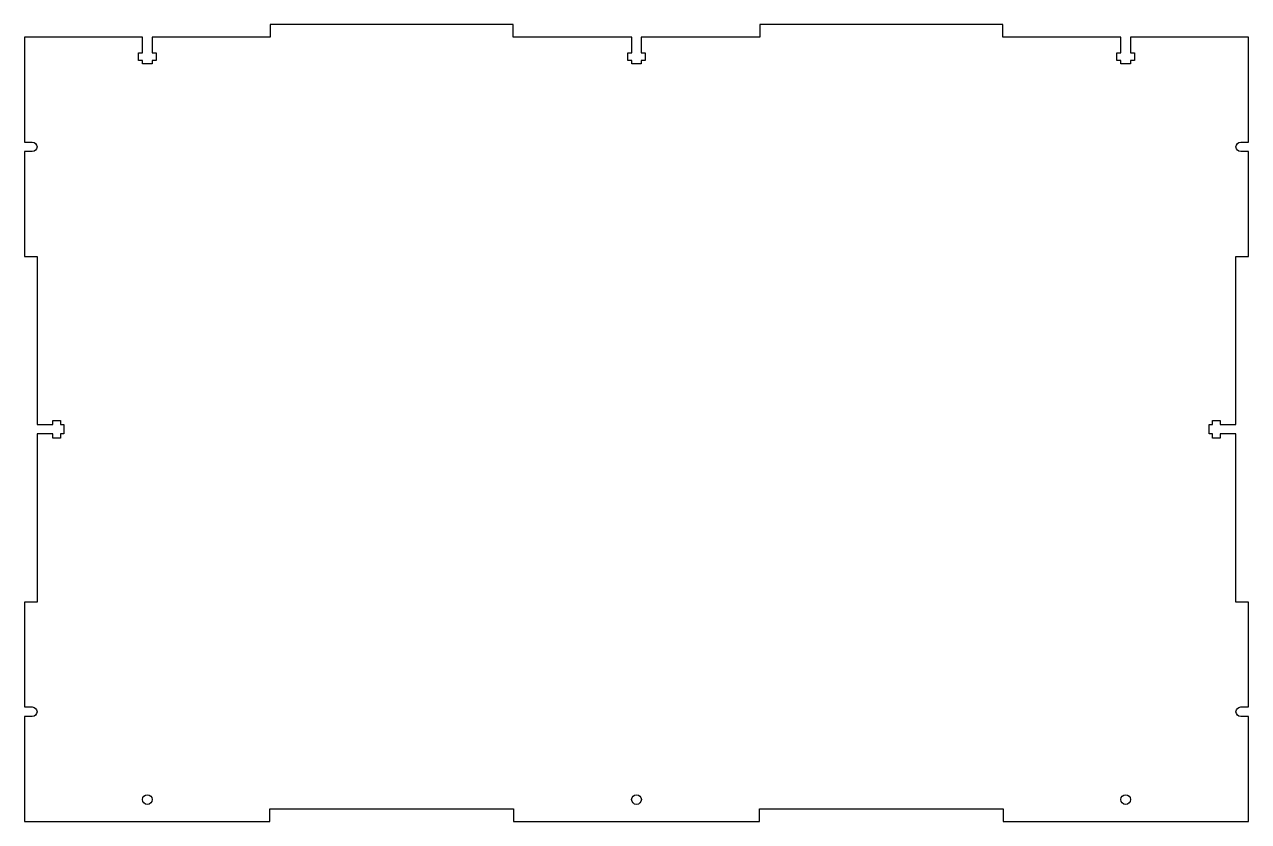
# Model space of a CAD drawing. Header units: millimetres. Extents: x -195 to 195, y 534 to 788.
import ezdxf

# ---------------------------------------------------------------- set-up
doc = ezdxf.new("R2010")
doc.units = ezdxf.units.MM

msp = doc.modelspace()

# ---------------------------------------------------------------- linework, layer by layer
msp.add_lwpolyline([(186, 660.5), (191, 660.5), (191, 714.1), (195, 714.1), (195, 747.5), (192.5, 747.5, -1), (192.5, 750.5), (195, 750.5), (195, 784), (157.35, 784), (157.35, 779), (158.65, 779), (158.65, 776.55), (157.35, 776.55), (157.35, 775.5), (154.35, 775.5), (154.35, 776.55), (153.05, 776.55), (153.05, 779), (154.35, 779), (154.35, 784), (116.7, 784), (116.7, 788), (39.3, 788), (39.3, 784), (1.5, 784), (1.5, 779), (2.8, 779), (2.8, 776.55), (1.5, 776.55), (1.5, 775.5), (-1.5, 775.5), (-1.5, 776.55), (-2.8, 776.55), (-2.8, 779), (-1.5, 779), (-1.5, 784), (-39.3, 784), (-39.3, 788), (-116.7, 788), (-116.7, 784), (-154.35, 784), (-154.35, 779), (-153.05, 779), (-153.05, 776.55), (-154.35, 776.55), (-154.35, 775.5), (-157.35, 775.5), (-157.35, 776.55), (-158.65, 776.55), (-158.65, 779), (-157.35, 779), (-157.35, 784), (-195, 784), (-195, 750.5), (-192.5, 750.5, -1), (-192.5, 747.5), (-195, 747.5), (-195, 714.1), (-191, 714.1), (-191, 660.5), (-186, 660.5), (-186, 661.8), (-183.55, 661.8), (-183.55, 660.5), (-182.5, 660.5), (-182.5, 657.5), (-183.55, 657.5), (-183.55, 656.2), (-186, 656.2), (-186, 657.5), (-191, 657.5), (-191, 603.9), (-195, 603.9), (-195, 570.5), (-192.5, 570.5, -1), (-192.5, 567.5), (-195, 567.5), (-195, 534), (-116.8, 534), (-116.8, 538), (-39.2, 538), (-39.2, 534), (39.2, 534), (39.2, 538), (116.8, 538), (116.8, 534), (195, 534), (195, 567.5), (192.5, 567.5, -1), (192.5, 570.5), (195, 570.5), (195, 603.9), (191, 603.9), (191, 657.5), (186, 657.5), (186, 656.2), (183.55, 656.2), (183.55, 657.5), (182.5, 657.5), (182.5, 660.5), (183.55, 660.5), (183.55, 661.8), (186, 661.8)], format="xyb", close=True)
for centre in [(-155.85, 541), (0, 541), (155.85, 541)]:
    msp.add_circle(centre, 1.55)

doc.saveas('drawing.dxf')
